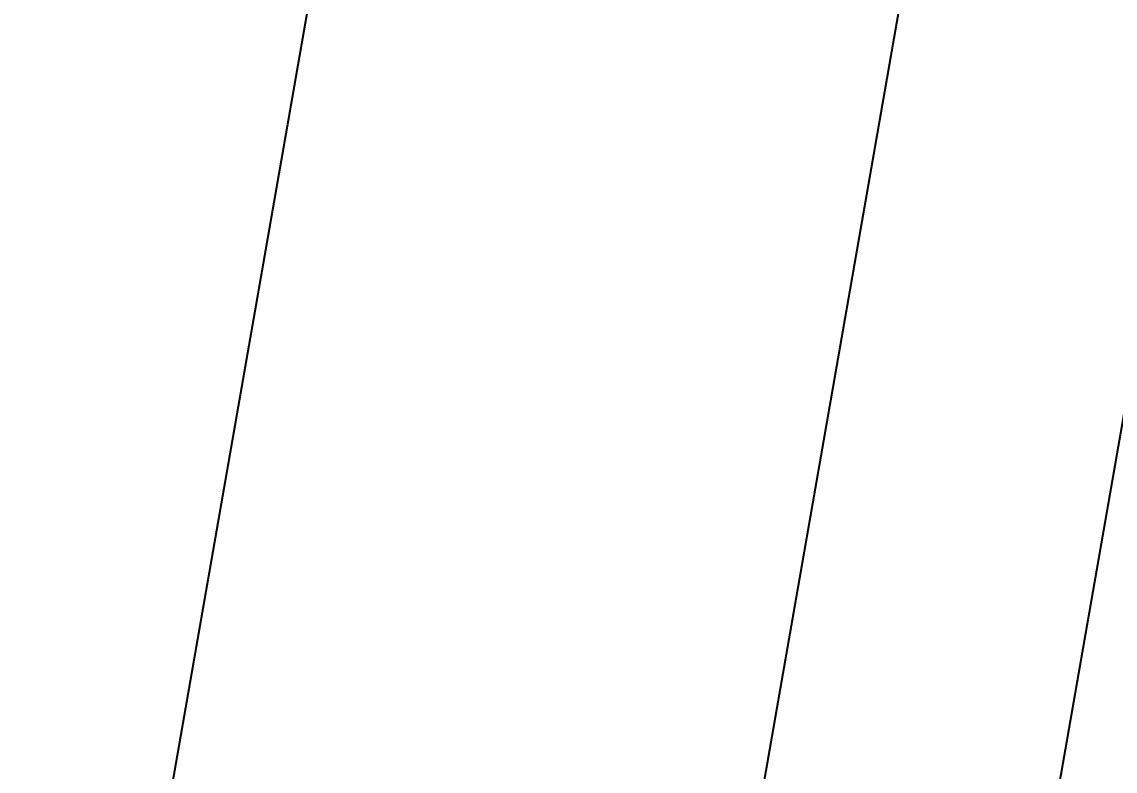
# Model space of a CAD drawing. Header units: millimetres. Extents: x -8689834 to 9419935, y 0 to 135940.
# Drawn here: x 82188.2 to 82263.3, y 114709.8 to 114761.3 of the extents above; entities that cross this region are included whole.
import ezdxf
from ezdxf import colors
from ezdxf.entities.mleader import LeaderData, LeaderLine
from ezdxf.math import Vec2, Vec3

# ---------------------------------------------------------------- set-up
doc = ezdxf.new("R2010")
doc.units = ezdxf.units.MM
doc.header["$MEASUREMENT"] = 0
doc.layers.get('0').update_dxf_attribs({"color": 250, "lineweight": 9})
doc.layers.add('АР_новое окно', color=155, linetype='Continuous')
for name, color, linetype, lineweight in [('АР_Окна', 4, 'Continuous', 0), ('АР_Отметки', 250, 'Continuous', 15), ('АР_Сущ Несущая стена', 216, 'Continuous', 30)]:
    doc.layers.add(name, color=color, linetype=linetype, lineweight=lineweight)
doc.layers.get('0').freeze()
doc.styles.add('ISOCPEUR', font='isocpeur.ttf', dxfattribs={"width": 0.7})

# ---------------------------------------------------------------- blocks, each defined once
blk = doc.blocks.new('_DotSmall')
at = {"color": 0, "linetype": 'ByBlock', "const_width": 0.5}
blk.add_lwpolyline([(-0.0625, 0, 1), (0.0625, 0, 1)], format="xyb", close=True, dxfattribs=at)
blk = doc.blocks.new('A$Cec9b444d')
at = {"layer": 'АР_новое окно', "ltscale": 100}
for p, q in [((6206.527226336728, 176.3932183788799), (6560.595116834006, 2202.361959159994)), ((6245.930018056468, 169.5069999180103), (6599.997908553745, 2195.475740699124)), ((6265.631413916338, 166.0638906875754), (6619.699304413616, 2192.032631468689))]:
    blk.add_line(p, q, dxfattribs=at)

msp = doc.modelspace()

# ---------------------------------------------------------------- linework, layer by layer
at = {"layer": 'АР_Сущ Несущая стена', "lineweight": 18, "ltscale": 100}
msp.add_arc((72772.99728481147, 115471.1195132254), 9768.631074010533, 273.0438524992524, 356.3447467981937, dxfattribs=at)

# ---------------------------------------------------------------- block references
at = {"layer": 'АР_Окна', "ltscale": 100}
msp.add_blockref('A$Cec9b444d', (75651.90616839979, 112586.4970597865), dxfattribs=at)

# ---------------------------------------------------------------- leaders
at = {"layer": 'АР_Отметки'}
ml = msp.add_multileader_mtext('Standard', dxfattribs=at)
ml.set_content('Л.4', color=256, style='ISOCPEUR')
ml.set_leader_properties(color=256, linetype='Continuous', lineweight=-1)
ml.set_arrow_properties(name='DOTSMALL')
ml.build(insert=Vec2(0, 0))
ml.multileader.update_dxf_attribs({"has_text_frame": 1, "text_left_attachment_type": 4, "text_right_attachment_type": 4, "dogleg_length": 100, "arrow_head_size": 180})
ctx = ml.context
ctx.base_point, ctx.char_height, ctx.arrow_head_size, ctx.landing_gap_size, ctx.plane_origin = Vec3(82551.88361877995, 129862.5586691831), 250, 180, 50, Vec3(110672.3311237746, 117704.8992180973)
ctx.left_attachment, ctx.right_attachment = 4, 4
notes = []
notes.append((ctx, [(0, (0, 0, 0), (0, 0), (1, 0), 1, [])]))
ctx.mtext.insert, ctx.mtext.width, ctx.mtext.line_spacing_style, ctx.mtext.flow_direction = Vec3(82601.88361877995, 130195.8920025164), 852.6970314602484, 2, 5
ml = msp.add_multileader_mtext('Standard', dxfattribs=at)
ml.set_content('Л.4', color=256, style='ISOCPEUR')
ml.set_leader_properties(color=256, linetype='Continuous', lineweight=-1)
ml.set_arrow_properties(name='DOTSMALL')
ml.build(insert=Vec2(0, 0))
ml.multileader.update_dxf_attribs({"has_text_frame": 1, "text_left_attachment_type": 4, "text_right_attachment_type": 4, "dogleg_length": 100, "arrow_head_size": 180})
ctx = ml.context
ctx.base_point, ctx.char_height, ctx.arrow_head_size, ctx.landing_gap_size, ctx.plane_origin = Vec3(492034.935902789, 129862.5586691835), 250, 180, 50, Vec3(520155.3834077836, 117704.8992180977)
ctx.left_attachment, ctx.right_attachment = 4, 4
notes.append((ctx, [(0, (0, 0, 0), (0, 0), (1, 0), 1, [])]))
ctx.mtext.insert, ctx.mtext.width, ctx.mtext.line_spacing_style, ctx.mtext.flow_direction = Vec3(492084.935902789, 130195.8920025169), 852.6970314602484, 2, 5
ml = msp.add_multileader_mtext('Standard', dxfattribs=at)
ml.set_content('Л.4', color=256, style='ISOCPEUR')
ml.set_leader_properties(color=256, linetype='Continuous', lineweight=-1)
ml.set_arrow_properties(name='DOTSMALL')
ml.build(insert=Vec2(0, 0))
ml.multileader.update_dxf_attribs({"has_text_frame": 1, "text_left_attachment_type": 4, "text_right_attachment_type": 4, "dogleg_length": 100, "arrow_head_size": 180})
ctx = ml.context
ctx.base_point, ctx.char_height, ctx.arrow_head_size, ctx.landing_gap_size, ctx.plane_origin = Vec3(354034.0396342472, 129862.5586691835), 250, 180, 50, Vec3(382154.4871392418, 117704.8992180977)
ctx.left_attachment, ctx.right_attachment = 4, 4
notes.append((ctx, [(0, (0, 0, 0), (0, 0), (1, 0), 1, [])]))
ctx.mtext.insert, ctx.mtext.width, ctx.mtext.line_spacing_style, ctx.mtext.flow_direction = Vec3(354084.0396342472, 130195.8920025168), 852.6970314602484, 2, 5
ml = msp.add_multileader_mtext('Standard', dxfattribs=at)
ml.set_content('Л.4', color=256, style='ISOCPEUR')
ml.set_leader_properties(color=256, linetype='Continuous', lineweight=-1)
ml.set_arrow_properties(name='DOTSMALL')
ml.build(insert=Vec2(0, 0))
ml.multileader.update_dxf_attribs({"has_text_frame": 1, "text_left_attachment_type": 4, "text_right_attachment_type": 4, "dogleg_length": 100, "arrow_head_size": 180})
ctx = ml.context
ctx.base_point, ctx.char_height, ctx.arrow_head_size, ctx.landing_gap_size, ctx.plane_origin = Vec3(219490.0396342472, 129862.5586691835), 250, 180, 50, Vec3(247610.4871392418, 117704.8992180977)
ctx.left_attachment, ctx.right_attachment = 4, 4
notes.append((ctx, [(0, (0, 0, 0), (0, 0), (1, 0), 1, [])]))
ctx.mtext.insert, ctx.mtext.width, ctx.mtext.line_spacing_style, ctx.mtext.flow_direction = Vec3(219540.0396342472, 130195.8920025168), 852.6970314602484, 2, 5
ml = msp.add_multileader_mtext('Standard', dxfattribs=at)
ml.set_content('+8,260', color=256, style='ISOCPEUR')
ml.set_leader_properties(color=256, linetype='Continuous', lineweight=-1)
ml.set_arrow_properties(name='DOTSMALL')
ml.build(insert=Vec2(0, 0))
ml.multileader.update_dxf_attribs({"has_text_frame": 1, "text_left_attachment_type": 4, "text_right_attachment_type": 4, "dogleg_length": 100, "arrow_head_size": 180})
ctx = ml.context
ctx.base_point, ctx.char_height, ctx.arrow_head_size, ctx.landing_gap_size, ctx.plane_origin = Vec3(82613.4583334605, 129062.3890569007), 250, 180, 50, Vec3(91980.10221023814, 128243.6210549466)
ctx.left_attachment, ctx.right_attachment = 4, 4
notes.append((ctx, [(0, (0, 0, 0), (0, 0), (1, 0), 1, [])]))
ctx.mtext.insert, ctx.mtext.width, ctx.mtext.line_spacing_style, ctx.mtext.flow_direction = Vec3(82663.4583334605, 129395.722390234), 852.6970314602484, 2, 5
ml = msp.add_multileader_mtext('Standard', dxfattribs=at)
ml.set_content('+6,175', color=256, style='ISOCPEUR')
ml.set_leader_properties(color=256, linetype='Continuous', lineweight=-1)
ml.set_arrow_properties(name='DOTSMALL')
ml.build(insert=Vec2(0, 0))
ml.multileader.update_dxf_attribs({"has_text_frame": 1, "text_left_attachment_type": 4, "text_right_attachment_type": 4, "dogleg_length": 100, "arrow_head_size": 180})
ctx = ml.context
ctx.base_point, ctx.char_height, ctx.arrow_head_size, ctx.landing_gap_size, ctx.plane_origin = Vec3(87854.85682144237, 128796.4460044859), 250, 180, 50, Vec3(97221.50069822001, 127977.6780025318)
ctx.left_attachment, ctx.right_attachment = 4, 4
notes.append((ctx, [(0, (0, 0, 0), (0, 0), (1, 0), 1, [])]))
ctx.mtext.insert, ctx.mtext.width, ctx.mtext.line_spacing_style, ctx.mtext.flow_direction = Vec3(87904.85682144237, 129129.7793378192), 852.6970314602484, 2, 5
ml = msp.add_multileader_mtext('Standard', dxfattribs=at)
ml.set_content('+6,175', color=256, style='ISOCPEUR')
ml.set_leader_properties(color=256, linetype='Continuous', lineweight=-1)
ml.set_arrow_properties(name='DOTSMALL')
ml.build(insert=Vec2(0, 0))
ml.multileader.update_dxf_attribs({"has_text_frame": 1, "text_left_attachment_type": 4, "text_right_attachment_type": 4, "dogleg_length": 100, "arrow_head_size": 180})
ctx = ml.context
ctx.base_point, ctx.char_height, ctx.arrow_head_size, ctx.landing_gap_size, ctx.plane_origin = Vec3(114073.0579712804, 126512.8812880571), 250, 180, 50, Vec3(123439.7018480581, 125694.113286103)
ctx.left_attachment, ctx.right_attachment = 4, 4
notes.append((ctx, [(0, (0, 0, 0), (0, 0), (1, 0), 1, [])]))
ctx.mtext.insert, ctx.mtext.width, ctx.mtext.line_spacing_style, ctx.mtext.flow_direction = Vec3(114123.0579712804, 126846.2146213905), 852.6970314602484, 2, 5
ml = msp.add_multileader_mtext('Standard', dxfattribs=at)
ml.set_content('Л.5', color=256, style='ISOCPEUR')
ml.set_leader_properties(color=256, linetype='Continuous', lineweight=-1)
ml.set_arrow_properties(name='DOTSMALL')
ml.build(insert=Vec2(0, 0))
ml.multileader.update_dxf_attribs({"has_text_frame": 1, "text_left_attachment_type": 4, "text_right_attachment_type": 4, "dogleg_length": 100, "arrow_head_size": 180})
ctx = ml.context
ctx.base_point, ctx.char_height, ctx.arrow_head_size, ctx.landing_gap_size, ctx.plane_origin = Vec3(112375.7815591844, 126435.237933181), 250, 180, 50, Vec3(138158.6476285871, 112714.6362037459)
ctx.left_attachment, ctx.right_attachment = 4, 4
notes.append((ctx, [(0, (0, 0, 0), (0, 0), (1, 0), 1, [])]))
ctx.mtext.insert, ctx.mtext.width, ctx.mtext.line_spacing_style, ctx.mtext.flow_direction = Vec3(112425.7815591844, 126768.5712665144), 852.6970314602484, 2, 5
ml = msp.add_multileader_mtext('Standard', dxfattribs=at)
ml.set_content('+8,260', color=256, style='ISOCPEUR')
ml.set_leader_properties(color=256, linetype='Continuous', lineweight=-1)
ml.set_arrow_properties(name='DOTSMALL')
ml.build(insert=Vec2(0, 0))
ml.multileader.update_dxf_attribs({"has_text_frame": 1, "text_left_attachment_type": 4, "text_right_attachment_type": 4, "dogleg_length": 100, "arrow_head_size": 180})
ctx = ml.context
ctx.base_point, ctx.char_height, ctx.arrow_head_size, ctx.landing_gap_size, ctx.plane_origin = Vec3(113314.4335172403, 119320.827540012), 250, 180, 50, Vec3(122681.077394018, 118502.0595380579)
ctx.left_attachment, ctx.right_attachment = 4, 4
notes.append((ctx, [(0, (0, 0, 0), (0, 0), (1, 0), 1, [])]))
ctx.mtext.insert, ctx.mtext.width, ctx.mtext.line_spacing_style, ctx.mtext.flow_direction = Vec3(113364.4335172403, 119654.1608733454), 852.6970314602484, 2, 5
ml = msp.add_multileader_mtext('Standard', dxfattribs=at)
ml.set_content('+8,260', color=256, style='ISOCPEUR')
ml.set_leader_properties(color=256, linetype='Continuous', lineweight=-1)
ml.set_arrow_properties(name='DOTSMALL')
ml.build(insert=Vec2(0, 0))
ml.multileader.update_dxf_attribs({"has_text_frame": 1, "text_left_attachment_type": 4, "text_right_attachment_type": 4, "dogleg_length": 100, "arrow_head_size": 180})
ctx = ml.context
ctx.base_point, ctx.char_height, ctx.arrow_head_size, ctx.landing_gap_size, ctx.plane_origin = Vec3(91686.32085990754, 118811.0305899884), 250, 180, 50, Vec3(101052.9647366852, 117992.2625880343)
ctx.left_attachment, ctx.right_attachment = 4, 4
notes.append((ctx, [(0, (0, 0, 0), (0, 0), (1, 0), 1, [])]))
ctx.mtext.insert, ctx.mtext.width, ctx.mtext.line_spacing_style, ctx.mtext.flow_direction = Vec3(91736.32085990754, 119144.3639233217), 852.6970314602484, 2, 5
for ctx, leaders in notes:
    for number, flags, end, landing, length, lines in leaders:
        leader = LeaderData()
        leader.index, (leader.has_last_leader_line, leader.has_dogleg_vector, leader.attachment_direction) = number, flags
        leader.last_leader_point, leader.dogleg_vector, leader.dogleg_length = Vec3(end), Vec3(landing), length
        for number, points, colour, breaks in lines:
            line = LeaderLine()
            line.index, line.vertices, line.color, line.breaks = number, Vec3.list(points), colors.encode_raw_color(colour), breaks
            leader.lines.append(line)
        ctx.leaders.append(leader)

doc.saveas('drawing.dxf')
